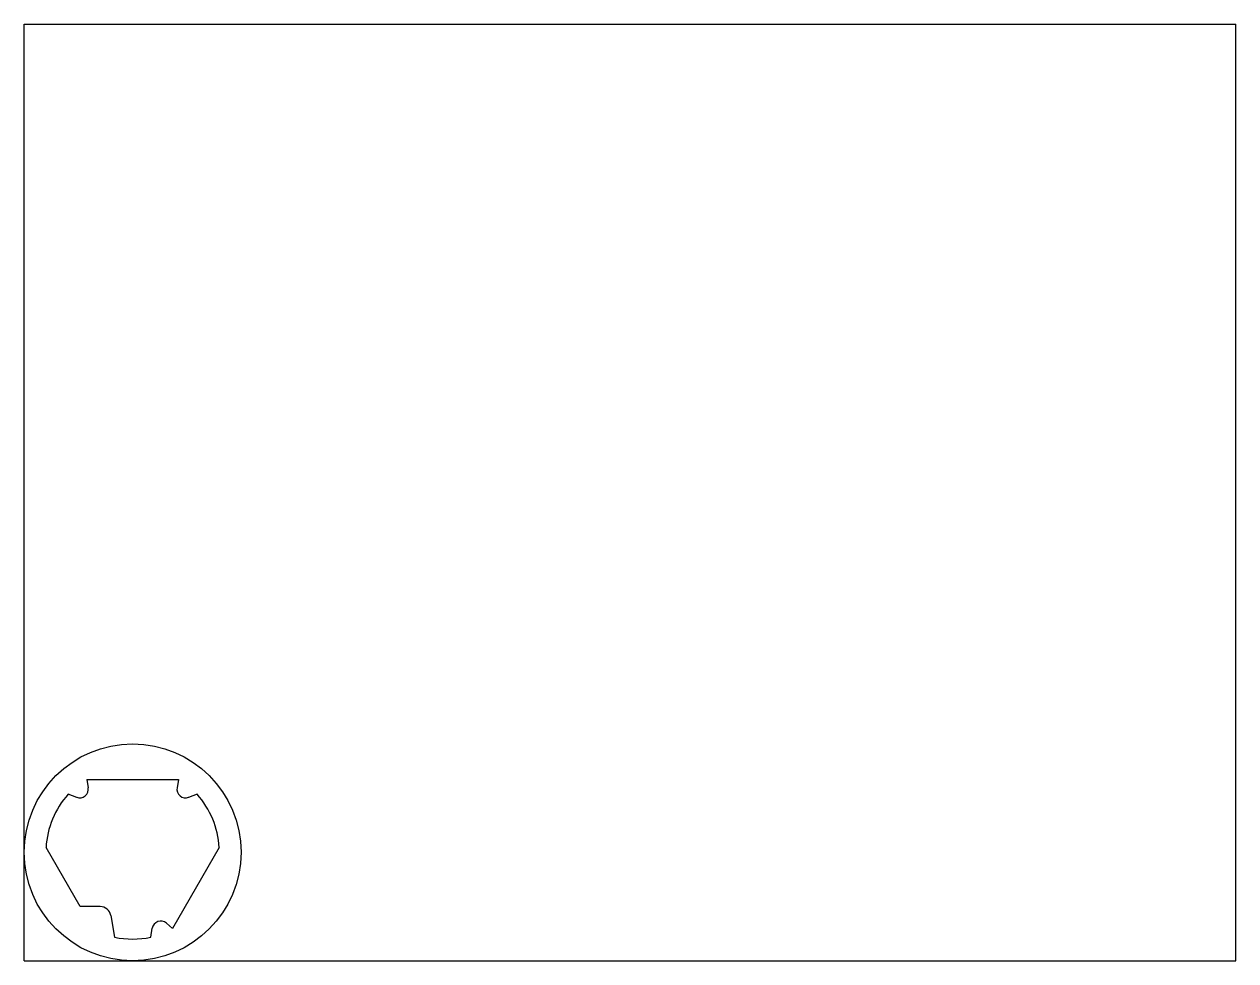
# Model space of a CAD drawing. Header units: millimetres. Extents: x 0 to 559, y 0 to 432.
import ezdxf

# ---------------------------------------------------------------- set-up
doc = ezdxf.new("R2010")
doc.units = ezdxf.units.MM
doc.header["$LTSCALE"] = 30.734
doc.layers.get('0').update_dxf_attribs({"linetype": 'CONTINUOUS'})
doc.layers.add('1__CURVES', color=7, linetype='CONTINUOUS')

msp = doc.modelspace()

# ---------------------------------------------------------------- linework, layer by layer
at = {"color": 7, "linetype": 'CONTINUOUS'}
for p, q in [((0, 0), (0, 431.8)), ((0, 431.8), (558.8, 431.8)), ((558.8, 0), (558.8, 431.8)), ((28.86, 83.5), (29.51, 79.8)), ((28.86, 83.5), (71.14, 83.5)), ((71.14, 83.5), (70.49, 79.8)), ((24.21, 75.35), (20.29, 76.78)), ((79.71, 76.78), (75.79, 75.35)), ((25.75, 25), (10.06, 52.18)), ((89.94, 52.18), (68.44, 14.94)), ((34.98, 25), (25.75, 25)), ((39.91, 20.87), (41.67, 10.88)), ((65.57, 17.36), (68.44, 14.94)), ((58.33, 10.88), (59.06, 14.99)), ((0, 0), (558.8, 0))]:
    msp.add_line(p, q, dxfattribs=at)
for centre, radius, start, end in [((25.57, 79.11), 4, 250, 10), ((74.43, 79.11), 4, 170, 290), ((50, 50), 40, 137.9757, 176.8771), ((50, 50), 40, 3.1229, 42.0243), ((34.98, 20), 5, 10, 90), ((63, 14.29), 4, 50, 170), ((50, 50), 40, 257.9757, 282.0243)]:
    msp.add_arc(centre, radius, start, end, dxfattribs=at)
at = {"layer": '1__CURVES', "color": 4, "linetype": 'CONTINUOUS'}
msp.add_circle((50, 50), 50, dxfattribs=at)

doc.saveas('drawing.dxf')
